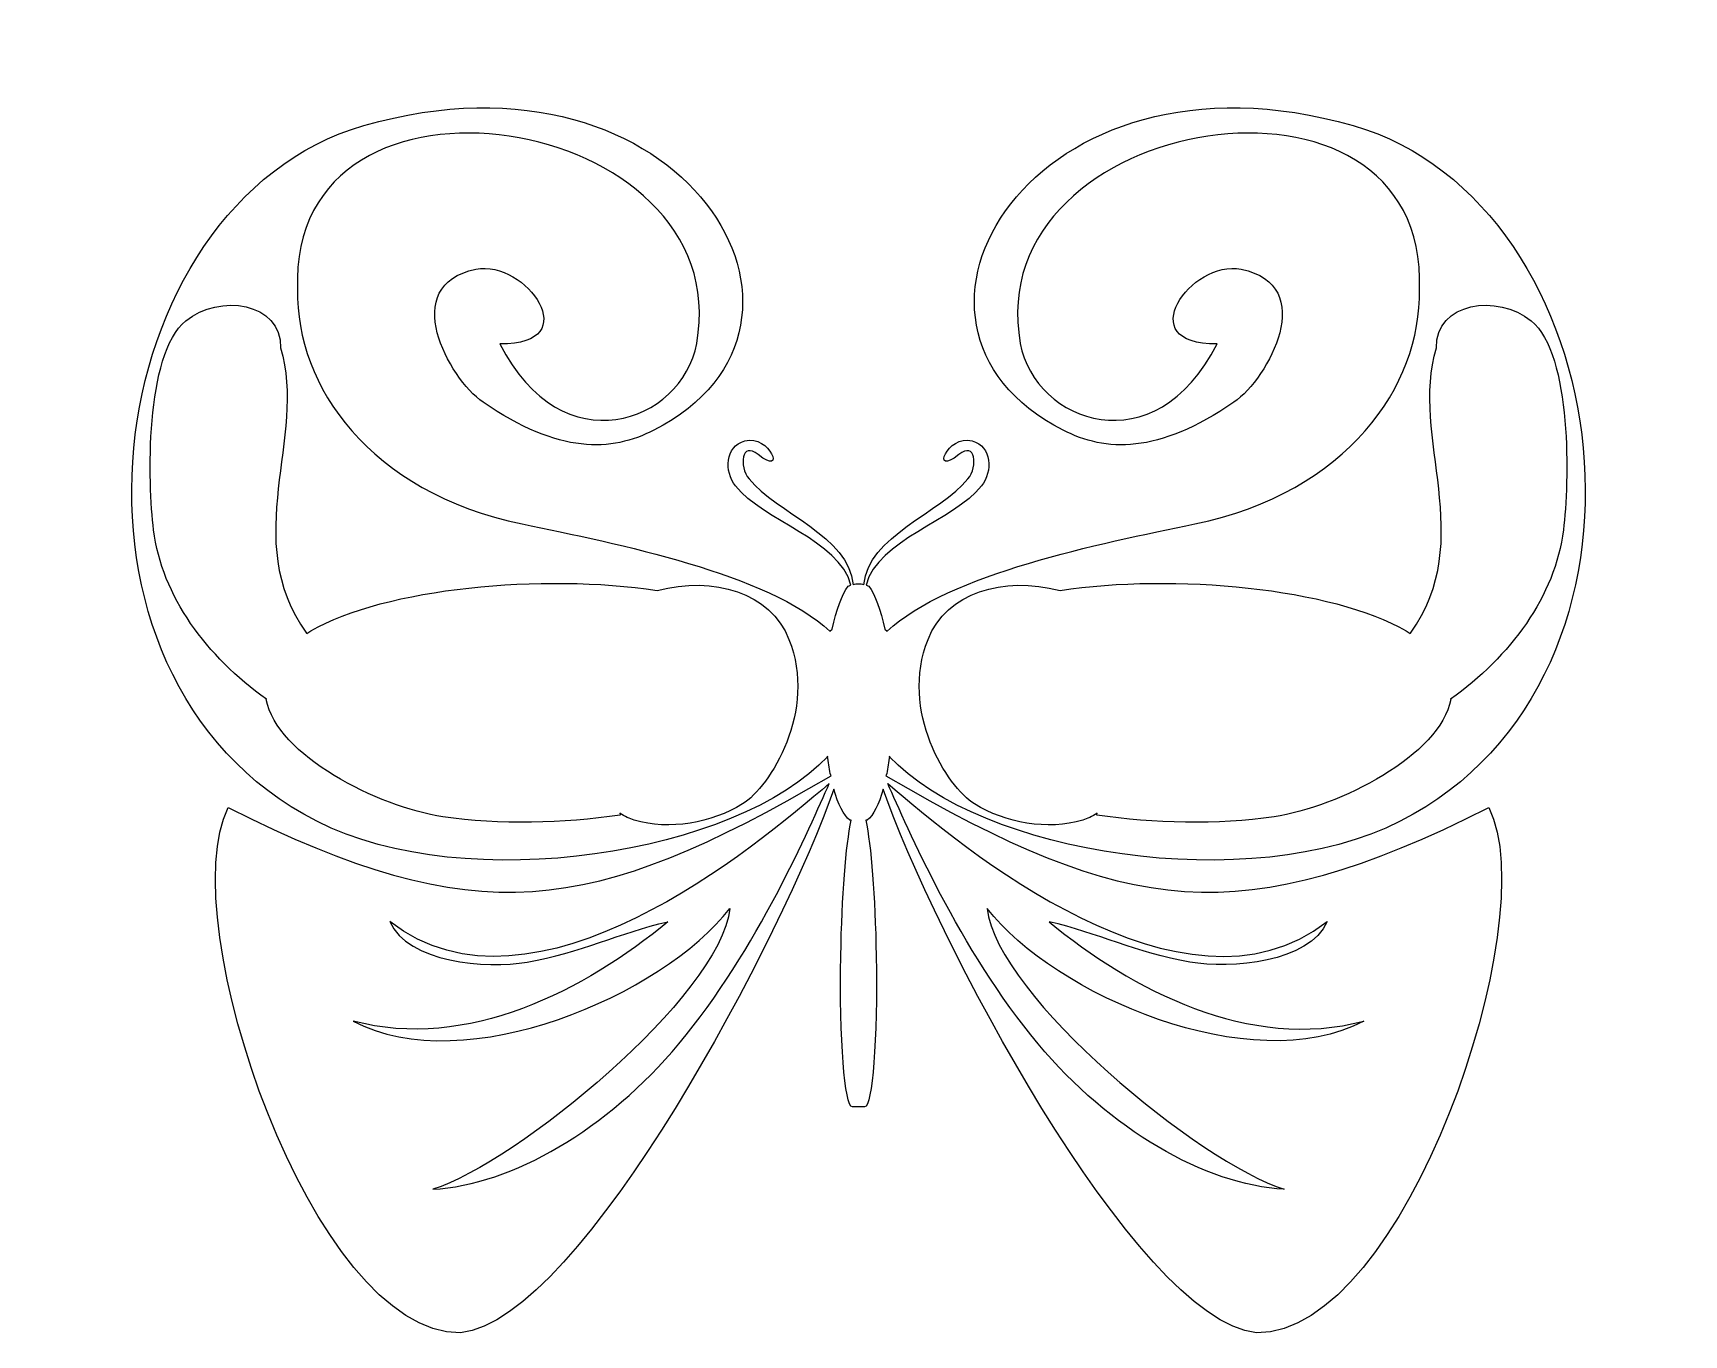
# Model space of a CAD drawing. Header units: centimetres. Extents: x -9.2 to 9.2, y -6.9 to 7.7.
import ezdxf

# ---------------------------------------------------------------- set-up
doc = ezdxf.new("R2010")
doc.units = ezdxf.units.CM
doc.header["$MEASUREMENT"] = 0
doc.layers.add('Camada 1', color=7, linetype='Continuous')

msp = doc.modelspace()

# ---------------------------------------------------------------- linework, layer by layer
at = {"layer": 'Camada 1'}
for points, knots in [([(0.34286, -0.40279), (1.34621, -1.48928), (4.37011, -1.97799), (6.04077, -1.12685), (6.04077, -1.12685), (9.20667, 0.48605), (8.49351, 5.77304), (5.51811, 6.63185), (5.51811, 6.63185), (1.94034, 7.66446), (-0.01213, 4.40474), (2.2813, 3.23555), (2.2813, 3.23555), (2.75863, 2.99221), (3.33228, 2.96237), (4.18765, 3.54757), (4.18765, 3.54757), (4.5741, 3.81205), (5.13406, 4.85424), (4.26803, 5.03067), (4.26803, 5.03067), (3.71013, 5.14441), (3.03028, 4.18109), (3.99903, 4.198), (3.99903, 4.198), (3.31252, 2.8295), (1.96613, 3.31556), (1.80487, 4.20345), (1.80487, 4.20345), (1.33682, 6.78031), (6.36605, 7.58948), (6.25638, 4.80381), (6.25638, 4.80381), (6.27517, 3.72696), (5.45834, 2.54488), (3.75059, 2.18893), (3.75059, 2.18893), (2.6881, 1.96745), (1.0112, 1.63767), (0.31786, 0.99164), (0.31786, 0.99164), (0.31786, 0.99164), (0.29444, 1.0168), (0.29444, 1.0168), (0.29444, 1.0168), (0.24801, 1.23143), (0.18533, 1.39947), (0.11394, 1.49585), (0.11394, 1.49585), (0.11394, 1.49585), (0.08447, 1.50696), (0.08447, 1.50696), (0.08447, 1.50696), (0.21449, 2.01464), (1.0634, 2.21948), (1.37267, 2.61406), (1.37267, 2.61406), (1.4962, 2.77165), (1.49202, 3.05536), (1.26665, 3.11637), (1.26665, 3.11637), (0.98749, 3.19204), (0.80196, 2.7047), (1.11896, 2.96339), (1.11896, 2.96339), (1.30316, 3.11391), (1.33592, 2.83258), (1.22096, 2.691), (1.22096, 2.691), (0.91428, 2.31325), (0.10437, 2.05595), (0.06095, 1.5103), (0.06095, 1.5103), (0.06095, 1.5103), (0.03748, 1.52377), (0.01102, 1.52154), (0.01102, 1.52154), (0.01102, 1.52154), (-0.01102, 1.52155), (-0.01102, 1.52155), (-0.01102, 1.52155), (-0.03748, 1.52375), (-0.06095, 1.51031), (-0.06095, 1.51031), (-0.06095, 1.51031), (-0.10437, 2.05599), (-0.91428, 2.31329), (-1.22096, 2.69101), (-1.22096, 2.69101), (-1.33592, 2.83259), (-1.30317, 3.11395), (-1.11896, 2.9634), (-1.11896, 2.9634), (-0.80199, 2.70472), (-0.98751, 3.19205), (-1.26668, 3.11638), (-1.26668, 3.11638), (-1.49203, 3.05534), (-1.49621, 2.77165), (-1.3727, 2.61407), (-1.3727, 2.61407), (-1.0634, 2.2195), (-0.21451, 2.01468), (-0.0845, 1.50697), (-0.0845, 1.50697), (-0.0845, 1.50697), (-0.11397, 1.49586), (-0.11397, 1.49586), (-0.11397, 1.49586), (-0.18538, 1.39945), (-0.24803, 1.23141), (-0.29447, 1.01681), (-0.29447, 1.01681), (-0.29447, 1.01681), (-0.31789, 0.99165), (-0.31789, 0.99165), (-0.31789, 0.99165), (-1.01126, 1.63768), (-2.68813, 1.96746), (-3.75062, 2.18894), (-3.75062, 2.18894), (-5.45837, 2.54486), (-6.27519, 3.72694), (-6.25641, 4.80382), (-6.25641, 4.80382), (-6.36605, 7.58948), (-1.33682, 6.78031), (-1.80489, 4.20345), (-1.80489, 4.20345), (-1.96613, 3.31559), (-3.31251, 2.82952), (-3.99905, 4.198), (-3.99905, 4.198), (-3.03028, 4.18109), (-3.71015, 5.14441), (-4.26805, 5.03067), (-4.26805, 5.03067), (-5.13406, 4.85425), (-4.57412, 3.81203), (-4.18764, 3.54757), (-4.18764, 3.54757), (-3.33227, 2.96236), (-2.75865, 2.99221), (-2.28129, 3.23555), (-2.28129, 3.23555), (0.01216, 4.40474), (-1.94034, 7.66446), (-5.51814, 6.63185), (-5.51814, 6.63185), (-8.49354, 5.77304), (-9.20669, 0.48605), (-6.04077, -1.12685), (-6.04077, -1.12685), (-4.37011, -1.97799), (-1.34621, -1.48928), (-0.34286, -0.40279), (-0.34286, -0.40279), (-0.34286, -0.40279), (-0.34648, -0.39943), (-0.34648, -0.39943), (-0.34648, -0.39943), (-0.3378, -0.46745), (-0.32754, -0.5322), (-0.31581, -0.593), (-0.31581, -0.593), (-0.31581, -0.593), (-0.30406, -0.61882), (-0.30406, -0.61882), (-0.30406, -0.61882), (-3.00262, -2.19124), (-4.25096, -2.36721), (-7.03035, -0.97431), (-7.03035, -0.97431), (-7.65945, -2.22873), (-6.08748, -6.85624), (-4.43918, -6.83099), (-4.43918, -6.83099), (-3.07726, -6.69214), (-0.80695, -2.31929), (-0.27511, -0.76793), (-0.27511, -0.76793), (-0.22741, -0.93893), (-0.16586, -1.06109), (-0.09601, -1.11316), (-0.09601, -1.11316), (-0.09601, -1.11316), (-0.08196, -1.11626), (-0.08196, -1.11626), (-0.08196, -1.11626), (-0.13964, -1.38918), (-0.18605, -1.96269), (-0.19756, -2.62645), (-0.19756, -2.62645), (-0.21373, -3.55564), (-0.15557, -4.31042), (-0.06752, -4.31187), (-0.06752, -4.31187), (-0.06752, -4.31187), (0.06761, -4.31187), (0.06761, -4.31187), (0.06761, -4.31187), (0.15566, -4.31039), (0.21382, -3.55564), (0.19765, -2.62645), (0.19765, -2.62645), (0.18614, -1.96269), (0.13973, -1.38918), (0.08205, -1.11626), (0.08205, -1.11626), (0.08205, -1.11626), (0.0961, -1.11316), (0.0961, -1.11316), (0.0961, -1.11316), (0.16595, -1.06109), (0.22749, -0.93893), (0.2752, -0.76793), (0.2752, -0.76793), (0.80704, -2.31929), (3.07735, -6.69214), (4.43927, -6.83099), (4.43927, -6.83099), (6.08757, -6.8562), (7.65954, -2.22872), (7.03044, -0.97431), (7.03044, -0.97431), (4.25104, -2.36724), (3.00271, -2.19123), (0.30415, -0.61882), (0.30415, -0.61882), (0.30415, -0.61882), (0.3159, -0.593), (0.3159, -0.593), (0.3159, -0.593), (0.32762, -0.53217), (0.33789, -0.46746), (0.34657, -0.39943), (0.34657, -0.39943), (0.34657, -0.39943), (0.34286, -0.40279), (0.34286, -0.40279)], [0, 0, 0, 0, 0.01639344, 0.01639344, 0.01639344, 0.01639344, 0.03278689, 0.03278689, 0.03278689, 0.03278689, 0.04918033, 0.04918033, 0.04918033, 0.04918033, 0.06557377, 0.06557377, 0.06557377, 0.06557377, 0.08196721, 0.08196721, 0.08196721, 0.08196721, 0.09836066, 0.09836066, 0.09836066, 0.09836066, 0.1147541, 0.1147541, 0.1147541, 0.1147541, 0.13114754, 0.13114754, 0.13114754, 0.13114754, 0.14754098, 0.14754098, 0.14754098, 0.14754098, 0.16393443, 0.16393443, 0.16393443, 0.16393443, 0.18032787, 0.18032787, 0.18032787, 0.18032787, 0.19672131, 0.19672131, 0.19672131, 0.19672131, 0.21311475, 0.21311475, 0.21311475, 0.21311475, 0.2295082, 0.2295082, 0.2295082, 0.2295082, 0.24590164, 0.24590164, 0.24590164, 0.24590164, 0.26229508, 0.26229508, 0.26229508, 0.26229508, 0.27868852, 0.27868852, 0.27868852, 0.27868852, 0.29508197, 0.29508197, 0.29508197, 0.29508197, 0.31147541, 0.31147541, 0.31147541, 0.31147541, 0.32786885, 0.32786885, 0.32786885, 0.32786885, 0.3442623, 0.3442623, 0.3442623, 0.3442623, 0.36065574, 0.36065574, 0.36065574, 0.36065574, 0.37704918, 0.37704918, 0.37704918, 0.37704918, 0.39344262, 0.39344262, 0.39344262, 0.39344262, 0.40983607, 0.40983607, 0.40983607, 0.40983607, 0.42622951, 0.42622951, 0.42622951, 0.42622951, 0.44262295, 0.44262295, 0.44262295, 0.44262295, 0.45901639, 0.45901639, 0.45901639, 0.45901639, 0.47540984, 0.47540984, 0.47540984, 0.47540984, 0.49180328, 0.49180328, 0.49180328, 0.49180328, 0.50819672, 0.50819672, 0.50819672, 0.50819672, 0.52459016, 0.52459016, 0.52459016, 0.52459016, 0.54098361, 0.54098361, 0.54098361, 0.54098361, 0.55737705, 0.55737705, 0.55737705, 0.55737705, 0.57377049, 0.57377049, 0.57377049, 0.57377049, 0.59016393, 0.59016393, 0.59016393, 0.59016393, 0.60655738, 0.60655738, 0.60655738, 0.60655738, 0.62295082, 0.62295082, 0.62295082, 0.62295082, 0.63934426, 0.63934426, 0.63934426, 0.63934426, 0.6557377, 0.6557377, 0.6557377, 0.6557377, 0.67213115, 0.67213115, 0.67213115, 0.67213115, 0.68852459, 0.68852459, 0.68852459, 0.68852459, 0.70491803, 0.70491803, 0.70491803, 0.70491803, 0.72131148, 0.72131148, 0.72131148, 0.72131148, 0.73770492, 0.73770492, 0.73770492, 0.73770492, 0.75409836, 0.75409836, 0.75409836, 0.75409836, 0.7704918, 0.7704918, 0.7704918, 0.7704918, 0.78688525, 0.78688525, 0.78688525, 0.78688525, 0.80327869, 0.80327869, 0.80327869, 0.80327869, 0.81967213, 0.81967213, 0.81967213, 0.81967213, 0.83606557, 0.83606557, 0.83606557, 0.83606557, 0.85245902, 0.85245902, 0.85245902, 0.85245902, 0.86885246, 0.86885246, 0.86885246, 0.86885246, 0.8852459, 0.8852459, 0.8852459, 0.8852459, 0.90163934, 0.90163934, 0.90163934, 0.90163934, 0.91803279, 0.91803279, 0.91803279, 0.91803279, 0.93442623, 0.93442623, 0.93442623, 0.93442623, 0.95081967, 0.95081967, 0.95081967, 0.95081967, 0.96721311, 0.96721311, 0.96721311, 0.96721311, 1, 1, 1, 1]), ([(-2.24736, 1.44829), (-3.51765, 1.63929), (-5.28351, 1.47705), (-6.10774, 0.99588), (-6.10774, 0.99588), (-6.12356, 0.98665), (-6.13896, 0.97739), (-6.15396, 0.9681), (-6.15396, 0.9681), (-6.15396, 0.9681), (-6.15613, 0.97141), (-6.15613, 0.97141), (-6.15613, 0.97141), (-6.909, 2.01712), (-6.14729, 3.15544), (-6.44492, 4.15377), (-6.44492, 4.15377), (-6.43608, 4.66291), (-7.12985, 4.76014), (-7.50275, 4.45566), (-7.50275, 4.45566), (-7.96093, 4.08164), (-7.92706, 2.64088), (-7.86232, 2.12307), (-7.86232, 2.12307), (-7.76958, 1.38168), (-7.27248, 0.71371), (-6.60248, 0.23315), (-6.60248, 0.23315), (-6.60248, 0.23315), (-6.60513, 0.23265), (-6.60513, 0.23265), (-6.60513, 0.23265), (-6.49472, -0.38825), (-5.35783, -0.96962), (-4.63515, -1.07661), (-4.63515, -1.07661), (-4.00751, -1.16953), (-3.28935, -1.15194), (-2.65884, -1.05743), (-2.65884, -1.05743), (-2.65884, -1.05743), (-2.6613, -1.03782), (-2.6613, -1.03782), (-2.6613, -1.03782), (-2.60547, -1.07282), (-2.5516, -1.09859), (-2.50191, -1.11368), (-2.50191, -1.11368), (-2.10911, -1.23311), (-1.63622, -1.14289), (-1.29491, -0.934), (-1.29491, -0.934), (-0.98405, -0.74387), (-0.45803, 0.106), (-0.77527, 0.90123), (-0.77527, 0.90123), (-0.98466, 1.42588), (-1.61111, 1.61109), (-2.24736, 1.44829), (-2.24736, 1.44829), (-2.24736, 1.44829), (-2.24736, 1.44829), (-2.24736, 1.44829)], [0, 0, 0, 0, 0.05882353, 0.05882353, 0.05882353, 0.05882353, 0.11764706, 0.11764706, 0.11764706, 0.11764706, 0.17647059, 0.17647059, 0.17647059, 0.17647059, 0.23529412, 0.23529412, 0.23529412, 0.23529412, 0.29411765, 0.29411765, 0.29411765, 0.29411765, 0.35294118, 0.35294118, 0.35294118, 0.35294118, 0.41176471, 0.41176471, 0.41176471, 0.41176471, 0.47058824, 0.47058824, 0.47058824, 0.47058824, 0.52941176, 0.52941176, 0.52941176, 0.52941176, 0.58823529, 0.58823529, 0.58823529, 0.58823529, 0.64705882, 0.64705882, 0.64705882, 0.64705882, 0.70588235, 0.70588235, 0.70588235, 0.70588235, 0.76470588, 0.76470588, 0.76470588, 0.76470588, 0.82352941, 0.82352941, 0.82352941, 0.82352941, 0.88235294, 0.88235294, 0.88235294, 0.88235294, 1, 1, 1, 1]), ([(2.24736, 1.44829), (1.61109, 1.61109), (0.98464, 1.42588), (0.77527, 0.90124), (0.77527, 0.90124), (0.45806, 0.10598), (0.98408, -0.74389), (1.29494, -0.93399), (1.29494, -0.93399), (1.63623, -1.14288), (2.10912, -1.2331), (2.50192, -1.11367), (2.50192, -1.11367), (2.55161, -1.09859), (2.60548, -1.07282), (2.66131, -1.03781), (2.66131, -1.03781), (2.66131, -1.03781), (2.65882, -1.05742), (2.65882, -1.05742), (2.65882, -1.05742), (3.28932, -1.1519), (4.00751, -1.1695), (4.63513, -1.0766), (4.63513, -1.0766), (5.35781, -0.9696), (6.4947, -0.38821), (6.60511, 0.23266), (6.60511, 0.23266), (6.60511, 0.23266), (6.60246, 0.23316), (6.60246, 0.23316), (6.60246, 0.23316), (7.27244, 0.71372), (7.76956, 1.38169), (7.8623, 2.12308), (7.8623, 2.12308), (7.92702, 2.64087), (7.96091, 4.08163), (7.5027, 4.45567), (7.5027, 4.45567), (7.1298, 4.76015), (6.43603, 4.66292), (6.4449, 4.15378), (6.4449, 4.15378), (6.14727, 3.15545), (6.90895, 2.01714), (6.15611, 0.97142), (6.15611, 0.97142), (6.15611, 0.97142), (6.15394, 0.96811), (6.15394, 0.96811), (6.15394, 0.96811), (6.13894, 0.97742), (6.12354, 0.98668), (6.10772, 0.99589), (6.10772, 0.99589), (5.2835, 1.47705), (3.51765, 1.63927), (2.24736, 1.44829), (2.24736, 1.44829), (2.24736, 1.44829), (2.24736, 1.44829), (2.24736, 1.44829)], [0, 0, 0, 0, 0.05882353, 0.05882353, 0.05882353, 0.05882353, 0.11764706, 0.11764706, 0.11764706, 0.11764706, 0.17647059, 0.17647059, 0.17647059, 0.17647059, 0.23529412, 0.23529412, 0.23529412, 0.23529412, 0.29411765, 0.29411765, 0.29411765, 0.29411765, 0.35294118, 0.35294118, 0.35294118, 0.35294118, 0.41176471, 0.41176471, 0.41176471, 0.41176471, 0.47058824, 0.47058824, 0.47058824, 0.47058824, 0.52941176, 0.52941176, 0.52941176, 0.52941176, 0.58823529, 0.58823529, 0.58823529, 0.58823529, 0.64705882, 0.64705882, 0.64705882, 0.64705882, 0.70588235, 0.70588235, 0.70588235, 0.70588235, 0.76470588, 0.76470588, 0.76470588, 0.76470588, 0.82352941, 0.82352941, 0.82352941, 0.82352941, 0.88235294, 0.88235294, 0.88235294, 0.88235294, 1, 1, 1, 1]), ([(-2.0041, -3.60986), (-2.79872, -4.56106), (-3.86195, -5.18336), (-4.74799, -5.23104), (-4.74799, -5.23104), (-3.81163, -4.93717), (-1.54881, -3.08344), (-1.43332, -2.09946), (-1.43332, -2.09946), (-2.18191, -3.06273), (-4.38181, -4.01586), (-5.6367, -3.35512), (-5.6367, -3.35512), (-4.36789, -3.69532), (-3.0373, -3.00849), (-2.12684, -2.24683), (-2.12684, -2.24683), (-2.66005, -2.37005), (-3.10355, -2.595), (-3.69391, -2.698), (-3.69391, -2.698), (-4.15802, -2.7788), (-5.02648, -2.70226), (-5.22751, -2.24596), (-5.22751, -2.24596), (-3.62472, -3.49162), (-1.13591, -1.40204), (-0.32632, -0.70532), (-0.32632, -0.70532), (-0.5364, -1.17966), (-1.12709, -2.55999), (-2.0041, -3.60986)], [0, 0, 0, 0, 0.11111111, 0.11111111, 0.11111111, 0.11111111, 0.22222222, 0.22222222, 0.22222222, 0.22222222, 0.33333333, 0.33333333, 0.33333333, 0.33333333, 0.44444444, 0.44444444, 0.44444444, 0.44444444, 0.55555556, 0.55555556, 0.55555556, 0.55555556, 0.66666667, 0.66666667, 0.66666667, 0.66666667, 0.77777778, 0.77777778, 0.77777778, 0.77777778, 1, 1, 1, 1]), ([(2.0041, -3.60986), (2.79872, -4.56106), (3.86195, -5.18336), (4.74799, -5.23104), (4.74799, -5.23104), (3.81163, -4.93717), (1.54881, -3.08344), (1.43332, -2.09946), (1.43332, -2.09946), (2.18191, -3.06273), (4.38178, -4.01586), (5.6367, -3.35512), (5.6367, -3.35512), (4.36789, -3.69532), (3.0373, -3.00849), (2.12684, -2.24683), (2.12684, -2.24683), (2.66005, -2.37005), (3.10355, -2.595), (3.69391, -2.698), (3.69391, -2.698), (4.15802, -2.7788), (5.02648, -2.70226), (5.22754, -2.24596), (5.22754, -2.24596), (3.62475, -3.49162), (1.13594, -1.40204), (0.32635, -0.70532), (0.32635, -0.70532), (0.5364, -1.17966), (1.12709, -2.55999), (2.0041, -3.60986)], [0, 0, 0, 0, 0.11111111, 0.11111111, 0.11111111, 0.11111111, 0.22222222, 0.22222222, 0.22222222, 0.22222222, 0.33333333, 0.33333333, 0.33333333, 0.33333333, 0.44444444, 0.44444444, 0.44444444, 0.44444444, 0.55555556, 0.55555556, 0.55555556, 0.55555556, 0.66666667, 0.66666667, 0.66666667, 0.66666667, 0.77777778, 0.77777778, 0.77777778, 0.77777778, 1, 1, 1, 1])]:
    msp.add_open_spline(points, degree=3, knots=knots, dxfattribs=at)

doc.saveas('drawing.dxf')
